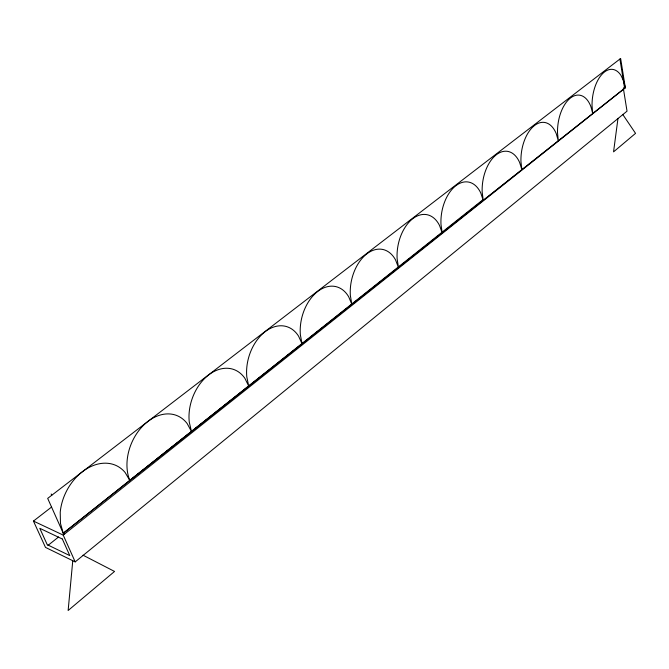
<?xml version="1.0" encoding="UTF-8"?>
<svg xmlns="http://www.w3.org/2000/svg" width="669" height="669" viewBox="0 0 669 669"><rect width="100%" height="100%" fill="white"/><g stroke="black" fill="none" stroke-linecap="round" stroke-linejoin="round"><path stroke-width="1" d="M72.762 560.773L68.138 610.496L114.55 571.443L83.006 555.186M617.989 118.354L613.557 151.863L635.55 133.357L622.705 114.382M51.613 507.018L33.45 521.084L45.484 547.393L75.187 561.893L627.029 111.171L623.324 88.174L624.453 87.279L619.92 59.048M47.934 545.444L58.571 536.99M623.491 89.194L625.314 87.739L620.631 58.504L47.683 498.388L63.246 533.252L483.127 199.579M33.45 521.084L63.229 535.108L623.5 89.278L63.246 533.252L60.461 523.375L60.227 512.262A45.392 33.475 -62.7 0 1 86.585 468.852A45.392 33.475 -62.7 0 1 125.162 472.548L129.828 480.493M63.246 533.252L64.642 533.987M63.229 535.108L75.187 561.893M51.179 493.973L51.756 495.269M625.314 87.739L129.778 480.384A43.151 31.393 -66.9 0 1 143.567 425.241A43.151 31.393 -66.9 0 1 187.228 423.653L191.451 431.513L189.268 422.055A41.261 29.403 -70.5 0 1 208.36 375.175A41.261 29.403 -70.5 0 1 244.904 378.353L248.726 386.13L246.794 376.873A39.613 27.513 -73.5 0 1 264.84 331.941A39.613 27.513 -73.5 0 1 298.591 336.181L302.07 343.858L300.356 334.801A38.175 25.757 -75.9 0 1 317.457 291.667A38.175 25.757 -75.9 0 1 348.708 296.827L351.877 304.403L350.355 295.531A36.895 24.117 -77.8 0 1 366.587 254.069A36.895 24.117 -77.8 0 1 395.588 260.007L398.473 267.483L397.127 258.794A35.741 22.612 -79.3 0 1 412.564 218.872A35.741 22.612 -79.3 0 1 439.533 225.495L442.167 232.854L440.98 224.349A34.679 21.224 -80.6 0 1 455.689 185.865A34.679 21.224 -80.6 0 1 480.81 193.065L483.219 200.324L482.173 191.995A33.709 19.945 -81.5 0 1 496.214 154.848A33.709 19.945 -81.5 0 1 519.662 162.55L521.87 169.7L520.95 161.547A32.806 18.765 -82.3 0 1 534.364 125.647A32.806 18.765 -82.3 0 1 556.299 133.783L558.314 140.825L557.511 132.83A31.961 17.678 -83 0 1 570.356 98.1A31.961 17.678 -83 0 1 590.894 106.605L592.742 113.546L592.04 105.71A31.167 16.683 -83.5 0 1 602.284 73.975A31.167 16.683 -83.5 0 1 620.932 75.346L623.617 80.907L625.314 87.739M62.351 539.022L39.78 528.309L47.24 544.675L69.777 555.605L62.351 539.022"/></g></svg>
